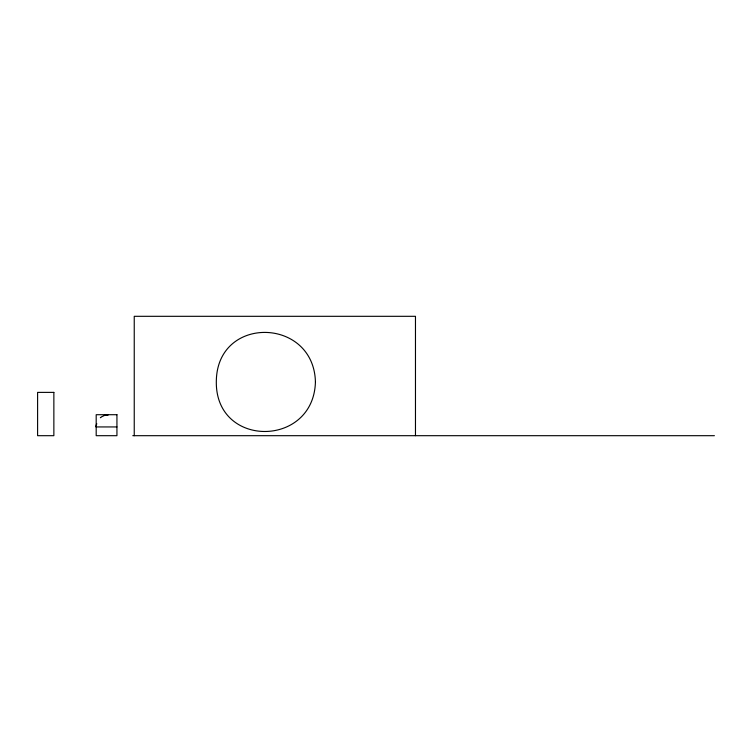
<?xml version="1.0" encoding="UTF-8"?>
<svg xmlns="http://www.w3.org/2000/svg" width="752" height="752" viewBox="0 0 752 752"><rect width="100%" height="100%" fill="white"/><g stroke="black" fill="none" stroke-linecap="round" stroke-linejoin="round"><path stroke-width="1.13" d="M116.936 426.939L96.19 426.939L96.623 423.714M100.345 417.745L100.834 417.341M101.341 416.965L104.772 415.264L108.42 414.709A12.229 12.229 0 0 0 103.917 415.565M132.775 435.69L714.4 435.69M415.471 435.69L415.471 316.31L134.241 316.31L134.241 435.69M96.19 426.939A12.229 12.229 0 0 1 96.66 423.573M315.426 381.941C313.631 447.976 214.63 448.408 216.332 380.775C217.507 314.9 313.781 317.325 315.426 381.941M53.862 392.384L37.6 392.384L37.6 435.69L53.862 435.69L53.862 392.384M116.936 414.709L96.19 414.709L96.19 435.69L116.936 435.69L116.936 414.709"/></g></svg>
